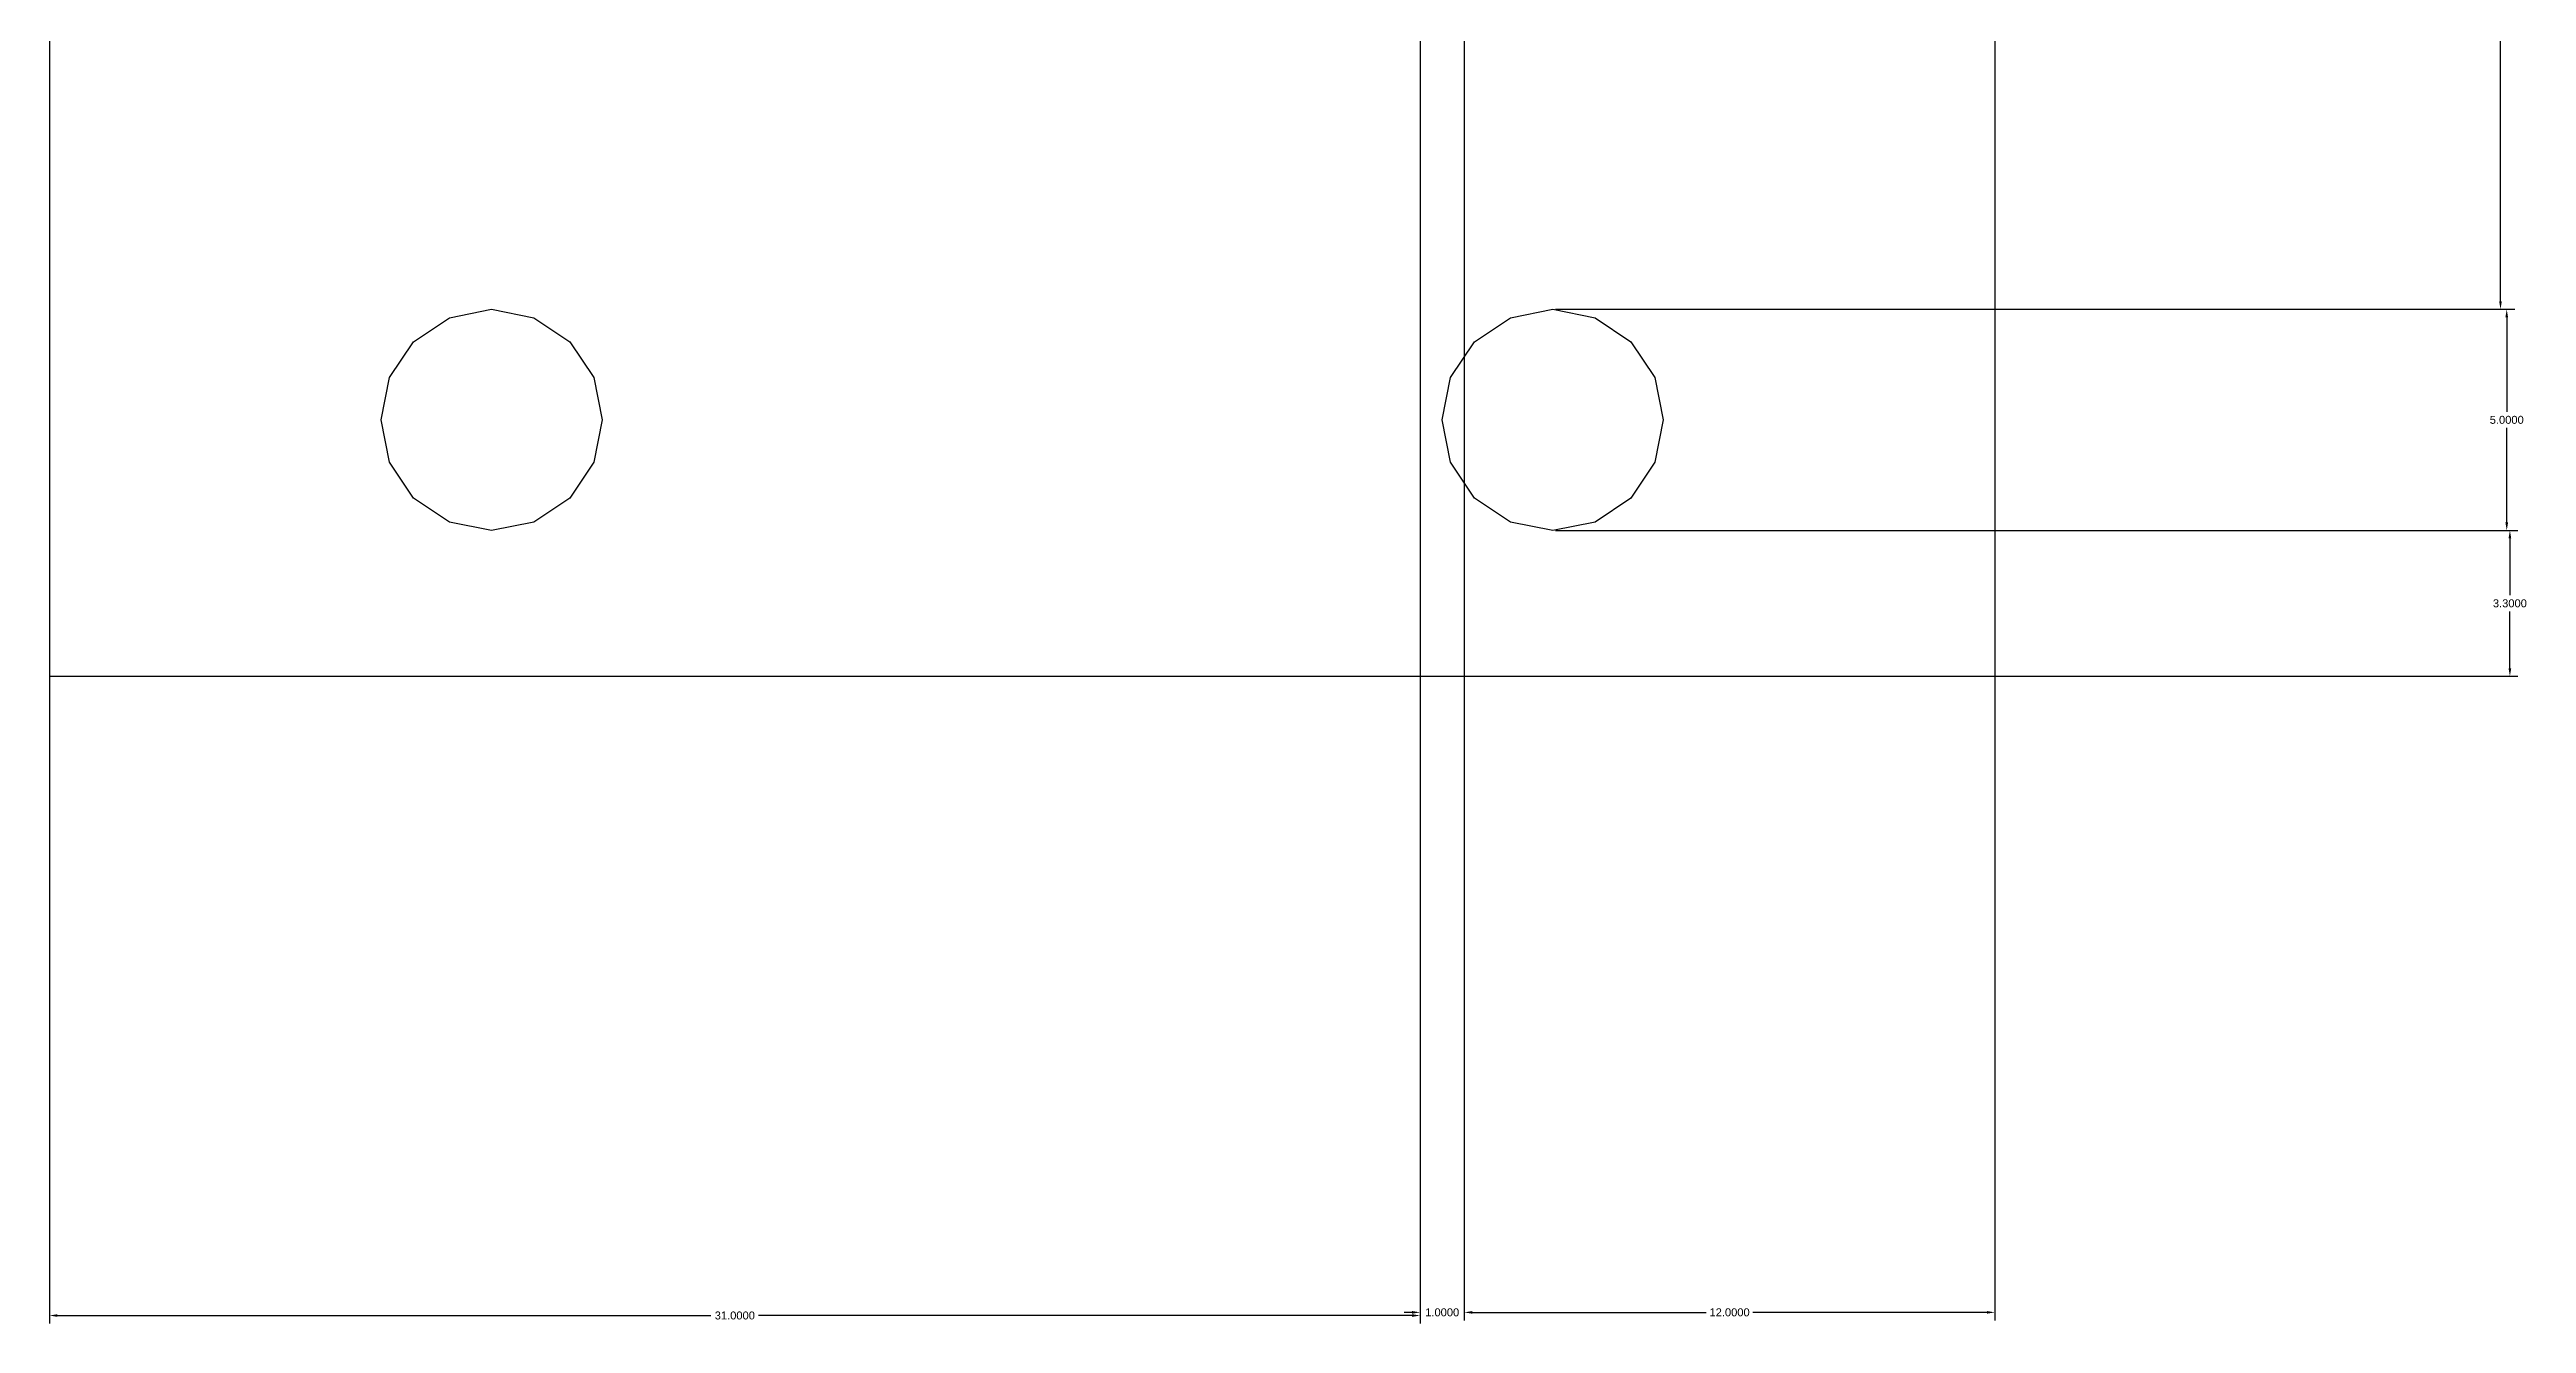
# Model space of a CAD drawing. Extents: x 24 to 80, y -46.1 to 52.5.
# Drawn here: x 24 to 80, y -46.1 to -17.3 of the extents above; entities that cross this region are included whole.
import ezdxf

# ---------------------------------------------------------------- set-up
doc = ezdxf.new("R2010")
doc.units = 0
doc.header["$MEASUREMENT"] = 0
doc.layers.get('0').update_dxf_attribs({"linetype": 'CONTINUOUS'})
doc.layers.get('Defpoints').update_dxf_attribs({"linetype": 'CONTINUOUS'})
doc.styles.get("Standard").update_dxf_attribs({"font": 'ARIAL.TTF'})
doc.dimstyles.get("Standard").update_dxf_attribs({"dimtxt": 0.18, "dimasz": 0.18, "dimexe": 0.18, "dimexo": 0.0625, "dimgap": 0.09, "dimtad": 0, "dimtih": 1, "dimtoh": 1, "dimdec": 4, "dimzin": 0, "dimdsep": 46, "dimtxsty": 'STANDARD', "dimcen": 0.09, "dimadec": 0, "dimazin": 0, "dimtfac": 1, "dimtdec": 4, "dimtofl": 0, "dimtmove": 0, "dimatfit": 3, "dimfxl": 1, "dimtolj": 1, "dimtzin": 0, "dimarcsym": 0})

# ---------------------------------------------------------------- blocks, each defined once
blk = doc.blocks.new('UNION003')
at = {"color": 0}
for p, q in [((68, 6.5), (68, -31.5)), ((24, 4.3), (24, -31.5)), ((32.232, -23.932), (33.043, -23.39)), ((33.043, -23.39), (34, -23.2)), ((34, -23.2), (34.957, -23.39)), ((34.957, -23.39), (35.768, -23.932)), ((56.232, -23.932), (57.043, -23.39)), ((57.043, -23.39), (58, -23.2)), ((58, -23.2), (58.957, -23.39)), ((58.957, -23.39), (59.768, -23.932)), ((31.69, -24.743), (32.232, -23.932)), ((35.768, -23.932), (36.31, -24.743)), ((55.69, -24.743), (56.232, -23.932)), ((59.768, -23.932), (60.31, -24.743)), ((31.5, -25.7), (31.69, -24.743)), ((36.31, -24.743), (36.5, -25.7)), ((55.5, -25.7), (55.69, -24.743)), ((60.31, -24.743), (60.5, -25.7)), ((31.69, -26.657), (31.5, -25.7)), ((36.5, -25.7), (36.31, -26.657)), ((55.69, -26.657), (55.5, -25.7)), ((60.5, -25.7), (60.31, -26.657)), ((32.232, -27.468), (31.69, -26.657)), ((36.31, -26.657), (35.768, -27.468)), ((56.232, -27.468), (55.69, -26.657)), ((60.31, -26.657), (59.768, -27.468)), ((33.043, -28.01), (32.232, -27.468)), ((34, -28.2), (33.043, -28.01)), ((34.957, -28.01), (34, -28.2)), ((35.768, -27.468), (34.957, -28.01)), ((57.043, -28.01), (56.232, -27.468)), ((58, -28.2), (57.043, -28.01)), ((58.957, -28.01), (58, -28.2)), ((59.768, -27.468), (58.957, -28.01)), ((24, -31.5), (68, -31.5))]:
    blk.add_line(p, q, dxfattribs=at)
blk = doc.blocks.new('*D3')
at = {"color": 0, "linetype": 'Continuous', "lineweight": -2, "transparency": 16777216}
for p, q in [((58.063, -28.2), (79.829, -28.2)), ((79.649, -28.38), (79.649, -29.668)), ((79.649, -31.32), (79.649, -30.032)), ((58.063, -31.5), (79.829, -31.5))]:
    blk.add_line(p, q, dxfattribs=at)
at = {"color": 0, "linetype": 'Continuous', "transparency": 16777216}
for points in [[(79.619, -28.38), (79.679, -28.38), (79.649, -28.2)], [(79.619, -31.32), (79.679, -31.32), (79.649, -31.5)]]:
    blk.add_solid(points, dxfattribs=at)
at = {"layer": 'Defpoints', "color": 0, "linetype": 'Continuous', "transparency": 16777216}
for p in [(58, -28.2), (58, -31.5), (79.649, -31.5)]:
    blk.add_point(p, dxfattribs=at)
at = {"color": 0, "linetype": 'Continuous', "transparency": 16777216, "insert": (79.649, -29.85), "char_height": 0.18, "attachment_point": 5}
blk.add_mtext('\\A1;3.3000', dxfattribs=at)
blk = doc.blocks.new('*D4')
at = {"color": 0, "linetype": 'Continuous', "lineweight": -2, "transparency": 16777216}
for p, q in [((58.063, -23.2), (79.758, -23.2)), ((79.578, -23.38), (79.578, -25.518)), ((79.578, -28.02), (79.578, -25.882)), ((58.063, -28.2), (79.758, -28.2))]:
    blk.add_line(p, q, dxfattribs=at)
at = {"color": 0, "linetype": 'Continuous', "transparency": 16777216}
for points in [[(79.548, -23.38), (79.608, -23.38), (79.578, -23.2)], [(79.548, -28.02), (79.608, -28.02), (79.578, -28.2)]]:
    blk.add_solid(points, dxfattribs=at)
at = {"layer": 'Defpoints', "color": 0, "linetype": 'Continuous', "transparency": 16777216}
for p in [(58, -23.2), (79.578, -23.2), (58, -28.2)]:
    blk.add_point(p, dxfattribs=at)
at = {"color": 0, "linetype": 'Continuous', "transparency": 16777216, "insert": (79.578, -25.7), "char_height": 0.18, "attachment_point": 5}
blk.add_mtext('\\A1;5.0000', dxfattribs=at)
blk = doc.blocks.new('*D5')
at = {"color": 0, "linetype": 'Continuous', "lineweight": -2, "transparency": 16777216}
for p, q in [((58.063, -6.533), (79.617, -6.533)), ((79.437, -6.713), (79.437, -14.684)), ((79.437, -23.02), (79.437, -15.048)), ((58.063, -23.2), (79.617, -23.2))]:
    blk.add_line(p, q, dxfattribs=at)
at = {"color": 0, "linetype": 'Continuous', "transparency": 16777216}
for points in [[(79.407, -6.713), (79.467, -6.713), (79.437, -6.533)], [(79.407, -23.02), (79.467, -23.02), (79.437, -23.2)]]:
    blk.add_solid(points, dxfattribs=at)
at = {"layer": 'Defpoints', "color": 0, "linetype": 'Continuous', "transparency": 16777216}
for p in [(58, -6.533), (79.437, -6.533), (58, -23.2)]:
    blk.add_point(p, dxfattribs=at)
at = {"color": 0, "linetype": 'Continuous', "transparency": 16777216, "insert": (79.437, -14.866), "char_height": 0.18, "attachment_point": 5}
blk.add_mtext('\\A1;16.6675', dxfattribs=at)
blk = doc.blocks.new('*D14')
at = {"color": 0, "linetype": 'Continuous', "lineweight": -2, "transparency": 16777216}
for p, q in [((24, 4.237), (24, -46.136)), ((55, 4.237), (55, -46.136)), ((24.18, -45.956), (38.961, -45.956)), ((54.82, -45.956), (40.039, -45.956))]:
    blk.add_line(p, q, dxfattribs=at)
at = {"color": 0, "linetype": 'Continuous', "transparency": 16777216}
for points in [[(24.18, -45.926), (24.18, -45.986), (24, -45.956)], [(54.82, -45.926), (54.82, -45.986), (55, -45.956)]]:
    blk.add_solid(points, dxfattribs=at)
at = {"layer": 'Defpoints', "color": 0, "linetype": 'Continuous', "transparency": 16777216}
for p in [(24, 4.3), (55, 4.3), (55, -45.956)]:
    blk.add_point(p, dxfattribs=at)
at = {"color": 0, "linetype": 'Continuous', "transparency": 16777216, "insert": (39.5, -45.956), "char_height": 0.18, "attachment_point": 5}
blk.add_mtext('\\A1;31.0000', dxfattribs=at)
blk = doc.blocks.new('*D15')
at = {"color": 0, "linetype": 'Continuous', "lineweight": -2, "transparency": 16777216}
for p, q in [((55, 10.438), (55, -46.065)), ((56, 10.438), (56, -46.065)), ((54.82, -45.885), (54.64, -45.885)), ((56.18, -45.885), (56.36, -45.885))]:
    blk.add_line(p, q, dxfattribs=at)
at = {"color": 0, "linetype": 'Continuous', "transparency": 16777216}
for points in [[(54.82, -45.855), (54.82, -45.915), (55, -45.885)], [(56.18, -45.855), (56.18, -45.915), (56, -45.885)]]:
    blk.add_solid(points, dxfattribs=at)
at = {"layer": 'Defpoints', "color": 0, "linetype": 'Continuous', "transparency": 16777216}
for p in [(55, 10.5), (56, 10.5), (56, -45.885)]:
    blk.add_point(p, dxfattribs=at)
at = {"color": 0, "linetype": 'Continuous', "transparency": 16777216, "insert": (55.5, -45.885), "char_height": 0.18, "attachment_point": 5}
blk.add_mtext('\\A1;1.0000', dxfattribs=at)
blk = doc.blocks.new('*D16')
at = {"color": 0, "linetype": 'Continuous', "lineweight": -2, "transparency": 16777216}
for p, q in [((56, 4.237), (56, -46.065)), ((68, 4.237), (68, -46.065)), ((56.18, -45.885), (61.473, -45.885)), ((67.82, -45.885), (62.527, -45.885))]:
    blk.add_line(p, q, dxfattribs=at)
at = {"color": 0, "linetype": 'Continuous', "transparency": 16777216}
for points in [[(56.18, -45.855), (56.18, -45.915), (56, -45.885)], [(67.82, -45.855), (67.82, -45.915), (68, -45.885)]]:
    blk.add_solid(points, dxfattribs=at)
at = {"layer": 'Defpoints', "color": 0, "linetype": 'Continuous', "transparency": 16777216}
for p in [(56, 4.3), (68, 4.3), (68, -45.885)]:
    blk.add_point(p, dxfattribs=at)
at = {"color": 0, "linetype": 'Continuous', "transparency": 16777216, "insert": (62, -45.885), "char_height": 0.18, "attachment_point": 5}
blk.add_mtext('\\A1;12.0000', dxfattribs=at)

msp = doc.modelspace()

# ---------------------------------------------------------------- block references
at = {"color": 0}
msp.add_blockref('UNION003', (0, 0), dxfattribs=at)

# ---------------------------------------------------------------- dimensions: what is measured, and where the dimension line sits
at = {"linetype": 'Continuous'}
for base, p1, p2, picture, middle in [((56, -45.88484), (55, 10.5), (56, 10.5), '*D15', (55.5, -45.88484)), ((55, -45.95563), (24, 4.3), (55, 4.3), '*D14', (39.5, -45.95563)), ((68, -45.88484), (56, 4.3), (68, 4.3), '*D16', (62, -45.88484))]:
    dim = msp.add_linear_dim(base=base, p1=p1, p2=p2, dimstyle='Standard', dxfattribs=at)
    dim.commit()
    dim.dimension.update_dxf_attribs({"geometry": picture, "text_midpoint": middle})
dim = msp.add_aligned_dim(p1=(58, -23.2), p2=(58, -6.53253), distance=-21.43684, dimstyle='Standard', dxfattribs=at)
dim.commit()
dim.dimension.update_dxf_attribs({"geometry": '*D5', "text_midpoint": (79.43684, -14.86627)})
for base, p2, picture, middle in [((79.57837, -23.2), (58, -23.2), '*D4', (79.57837, -25.7)), ((79.64913, -31.5), (58, -31.5), '*D3', (79.64913, -29.85))]:
    dim = msp.add_linear_dim(base=base, p1=(58, -28.2), p2=p2, angle=90, dimstyle='Standard', dxfattribs=at)
    dim.commit()
    dim.dimension.update_dxf_attribs({"geometry": picture, "text_midpoint": middle})

doc.saveas('drawing.dxf')
